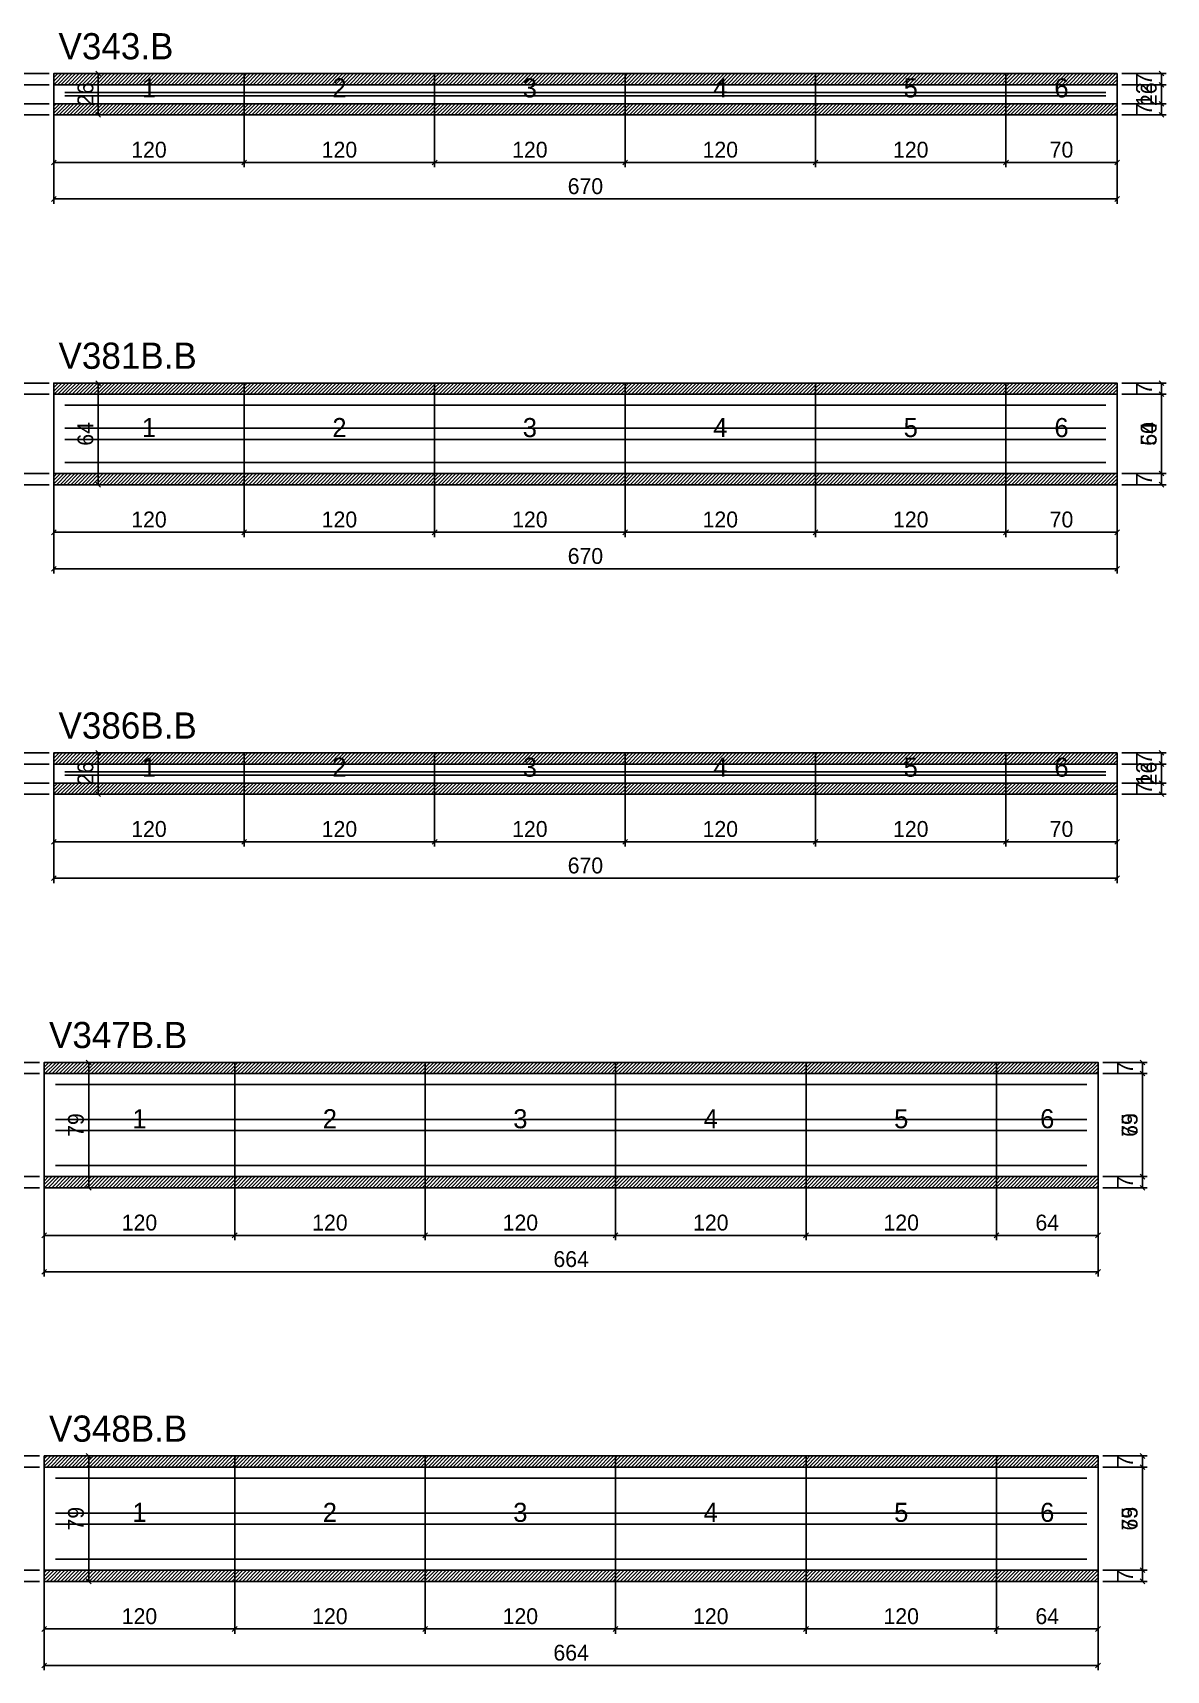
# Model space of a CAD drawing. Extents: x -9000 to 3070, y -16391 to 1250.
# Drawn here: x 915 to 1629, y -4157 to -3125 of the extents above; entities that cross this region are included whole.
import ezdxf
from ezdxf.enums import TextEntityAlignment as Align

# ---------------------------------------------------------------- set-up
doc = ezdxf.new("R2010")
doc.units = 0
for name, color, linetype in [('5', 5, 'Continuous'), ('COTA', 241, 'Continuous'), ('NOMENCLATURA', 7, 'Continuous'), ('Painéis', 200, 'Continuous'), ('SARR_2.2x5', 40, 'Continuous'), ('SARR_2.2x7', 40, 'Continuous'), ('SCO-___-LAJ', 224, 'Continuous')]:
    doc.layers.add(name, color=color, linetype=linetype)
doc.dimstyles.new('PAINEL', dxfattribs={"dimtxt": 10, "dimasz": 3, "dimexe": 3, "dimexo": 3, "dimgap": 3, "dimtad": 1, "dimblk": 'OBLIQUE', "dimblk1": 'OBLIQUE', "dimcen": 2.5, "dimclrd": 4, "dimclre": 4, "dimclrt": 240, "dimazin": 3, "dimtfac": 1, "dimtmove": 0, "dimatfit": 3})

# ---------------------------------------------------------------- blocks, each defined once
blk = doc.blocks.new('_OBLIQUE')
at = {"color": 0, "linetype": 'BYBLOCK'}
blk.add_line((-0.5, -0.5), (0.5, 0.5), dxfattribs=at)

msp = doc.modelspace()

# ---------------------------------------------------------------- hatches: boundary and pattern name
at = {"layer": 'COTA'}
h = msp.add_hatch(dxfattribs=at)
h.set_pattern_fill('ANSI31', scale=0.5)
h.paths.add_polyline_path([(928, -3158), (1048, -3158), (1048, -3151), (928, -3151)])
h = msp.add_hatch(dxfattribs=at)
h.set_pattern_fill('ANSI31', scale=0.5)
h.paths.add_polyline_path([(1048, -3158), (1168, -3158), (1168, -3151), (1048, -3151)])
h = msp.add_hatch(dxfattribs=at)
h.set_pattern_fill('ANSI31', scale=0.5)
h.paths.add_polyline_path([(1168, -3158), (1288, -3158), (1288, -3151), (1168, -3151)])
h = msp.add_hatch(dxfattribs=at)
h.set_pattern_fill('ANSI31', scale=0.5)
h.paths.add_polyline_path([(1288, -3158), (1408, -3158), (1408, -3151), (1288, -3151)])
h = msp.add_hatch(dxfattribs=at)
h.set_pattern_fill('ANSI31', scale=0.5)
h.paths.add_polyline_path([(1408, -3158), (1528, -3158), (1528, -3151), (1408, -3151)])
h = msp.add_hatch(dxfattribs=at)
h.set_pattern_fill('ANSI31', scale=0.5)
h.paths.add_polyline_path([(1528, -3158), (1598, -3158), (1598, -3151), (1528, -3151)])
h = msp.add_hatch(dxfattribs=at)
h.set_pattern_fill('ANSI31', scale=0.5)
h.paths.add_polyline_path([(928, -3177), (1048, -3177), (1048, -3170), (928, -3170)])
h = msp.add_hatch(dxfattribs=at)
h.set_pattern_fill('ANSI31', scale=0.5)
h.paths.add_polyline_path([(1048, -3177), (1168, -3177), (1168, -3170), (1048, -3170)])
h = msp.add_hatch(dxfattribs=at)
h.set_pattern_fill('ANSI31', scale=0.5)
h.paths.add_polyline_path([(1168, -3177), (1288, -3177), (1288, -3170), (1168, -3170)])
h = msp.add_hatch(dxfattribs=at)
h.set_pattern_fill('ANSI31', scale=0.5)
h.paths.add_polyline_path([(1288, -3177), (1408, -3177), (1408, -3170), (1288, -3170)])
h = msp.add_hatch(dxfattribs=at)
h.set_pattern_fill('ANSI31', scale=0.5)
h.paths.add_polyline_path([(1408, -3177), (1528, -3177), (1528, -3170), (1408, -3170)])
h = msp.add_hatch(dxfattribs=at)
h.set_pattern_fill('ANSI31', scale=0.5)
h.paths.add_polyline_path([(1528, -3177), (1598, -3177), (1598, -3170), (1528, -3170)])
h = msp.add_hatch(dxfattribs=at)
h.set_pattern_fill('ANSI31', scale=0.5)
h.paths.add_polyline_path([(928, -3353), (1048, -3353), (1048, -3346), (928, -3346)])
h = msp.add_hatch(dxfattribs=at)
h.set_pattern_fill('ANSI31', scale=0.5)
h.paths.add_polyline_path([(1048, -3353), (1168, -3353), (1168, -3346), (1048, -3346)])
h = msp.add_hatch(dxfattribs=at)
h.set_pattern_fill('ANSI31', scale=0.5)
h.paths.add_polyline_path([(1168, -3353), (1288, -3353), (1288, -3346), (1168, -3346)])
h = msp.add_hatch(dxfattribs=at)
h.set_pattern_fill('ANSI31', scale=0.5)
h.paths.add_polyline_path([(1288, -3353), (1408, -3353), (1408, -3346), (1288, -3346)])
h = msp.add_hatch(dxfattribs=at)
h.set_pattern_fill('ANSI31', scale=0.5)
h.paths.add_polyline_path([(1408, -3353), (1528, -3353), (1528, -3346), (1408, -3346)])
h = msp.add_hatch(dxfattribs=at)
h.set_pattern_fill('ANSI31', scale=0.5)
h.paths.add_polyline_path([(1528, -3353), (1598, -3353), (1598, -3346), (1528, -3346)])
h = msp.add_hatch(dxfattribs=at)
h.set_pattern_fill('ANSI31', scale=0.5)
h.paths.add_polyline_path([(928, -3410), (1048, -3410), (1048, -3403), (928, -3403)])
h = msp.add_hatch(dxfattribs=at)
h.set_pattern_fill('ANSI31', scale=0.5)
h.paths.add_polyline_path([(1048, -3410), (1168, -3410), (1168, -3403), (1048, -3403)])
h = msp.add_hatch(dxfattribs=at)
h.set_pattern_fill('ANSI31', scale=0.5)
h.paths.add_polyline_path([(1168, -3410), (1288, -3410), (1288, -3403), (1168, -3403)])
h = msp.add_hatch(dxfattribs=at)
h.set_pattern_fill('ANSI31', scale=0.5)
h.paths.add_polyline_path([(1288, -3410), (1408, -3410), (1408, -3403), (1288, -3403)])
h = msp.add_hatch(dxfattribs=at)
h.set_pattern_fill('ANSI31', scale=0.5)
h.paths.add_polyline_path([(1408, -3410), (1528, -3410), (1528, -3403), (1408, -3403)])
h = msp.add_hatch(dxfattribs=at)
h.set_pattern_fill('ANSI31', scale=0.5)
h.paths.add_polyline_path([(1528, -3410), (1598, -3410), (1598, -3403), (1528, -3403)])
h = msp.add_hatch(dxfattribs=at)
h.set_pattern_fill('ANSI31', scale=0.5)
h.paths.add_polyline_path([(928, -3586), (1048, -3586), (1048, -3579), (928, -3579)])
h = msp.add_hatch(dxfattribs=at)
h.set_pattern_fill('ANSI31', scale=0.5)
h.paths.add_polyline_path([(1048, -3586), (1168, -3586), (1168, -3579), (1048, -3579)])
h = msp.add_hatch(dxfattribs=at)
h.set_pattern_fill('ANSI31', scale=0.5)
h.paths.add_polyline_path([(1168, -3586), (1288, -3586), (1288, -3579), (1168, -3579)])
h = msp.add_hatch(dxfattribs=at)
h.set_pattern_fill('ANSI31', scale=0.5)
h.paths.add_polyline_path([(1288, -3586), (1408, -3586), (1408, -3579), (1288, -3579)])
h = msp.add_hatch(dxfattribs=at)
h.set_pattern_fill('ANSI31', scale=0.5)
h.paths.add_polyline_path([(1408, -3586), (1528, -3586), (1528, -3579), (1408, -3579)])
h = msp.add_hatch(dxfattribs=at)
h.set_pattern_fill('ANSI31', scale=0.5)
h.paths.add_polyline_path([(1528, -3586), (1598, -3586), (1598, -3579), (1528, -3579)])
h = msp.add_hatch(dxfattribs=at)
h.set_pattern_fill('ANSI31', scale=0.5)
h.paths.add_polyline_path([(928, -3605), (1048, -3605), (1048, -3598), (928, -3598)])
h = msp.add_hatch(dxfattribs=at)
h.set_pattern_fill('ANSI31', scale=0.5)
h.paths.add_polyline_path([(1048, -3605), (1168, -3605), (1168, -3598), (1048, -3598)])
h = msp.add_hatch(dxfattribs=at)
h.set_pattern_fill('ANSI31', scale=0.5)
h.paths.add_polyline_path([(1168, -3605), (1288, -3605), (1288, -3598), (1168, -3598)])
h = msp.add_hatch(dxfattribs=at)
h.set_pattern_fill('ANSI31', scale=0.5)
h.paths.add_polyline_path([(1288, -3605), (1408, -3605), (1408, -3598), (1288, -3598)])
h = msp.add_hatch(dxfattribs=at)
h.set_pattern_fill('ANSI31', scale=0.5)
h.paths.add_polyline_path([(1408, -3605), (1528, -3605), (1528, -3598), (1408, -3598)])
h = msp.add_hatch(dxfattribs=at)
h.set_pattern_fill('ANSI31', scale=0.5)
h.paths.add_polyline_path([(1528, -3605), (1598, -3605), (1598, -3598), (1528, -3598)])
h = msp.add_hatch(dxfattribs=at)
h.set_pattern_fill('ANSI31', scale=0.5)
h.paths.add_polyline_path([(922, -3781), (1042, -3781), (1042, -3774), (922, -3774)])
h = msp.add_hatch(dxfattribs=at)
h.set_pattern_fill('ANSI31', scale=0.5)
h.paths.add_polyline_path([(1042, -3781), (1162, -3781), (1162, -3774), (1042, -3774)])
h = msp.add_hatch(dxfattribs=at)
h.set_pattern_fill('ANSI31', scale=0.5)
h.paths.add_polyline_path([(1162, -3781), (1282, -3781), (1282, -3774), (1162, -3774)])
h = msp.add_hatch(dxfattribs=at)
h.set_pattern_fill('ANSI31', scale=0.5)
h.paths.add_polyline_path([(1282, -3781), (1402, -3781), (1402, -3774), (1282, -3774)])
h = msp.add_hatch(dxfattribs=at)
h.set_pattern_fill('ANSI31', scale=0.5)
h.paths.add_polyline_path([(1402, -3781), (1522, -3781), (1522, -3774), (1402, -3774)])
h = msp.add_hatch(dxfattribs=at)
h.set_pattern_fill('ANSI31', scale=0.5)
h.paths.add_polyline_path([(1522, -3781), (1586, -3781), (1586, -3774), (1522, -3774)])
h = msp.add_hatch(dxfattribs=at)
h.set_pattern_fill('ANSI31', scale=0.5)
h.paths.add_polyline_path([(922, -3853), (1042, -3853), (1042, -3846), (922, -3846)])
h = msp.add_hatch(dxfattribs=at)
h.set_pattern_fill('ANSI31', scale=0.5)
h.paths.add_polyline_path([(1042, -3853), (1162, -3853), (1162, -3846), (1042, -3846)])
h = msp.add_hatch(dxfattribs=at)
h.set_pattern_fill('ANSI31', scale=0.5)
h.paths.add_polyline_path([(1162, -3853), (1282, -3853), (1282, -3846), (1162, -3846)])
h = msp.add_hatch(dxfattribs=at)
h.set_pattern_fill('ANSI31', scale=0.5)
h.paths.add_polyline_path([(1282, -3853), (1402, -3853), (1402, -3846), (1282, -3846)])
h = msp.add_hatch(dxfattribs=at)
h.set_pattern_fill('ANSI31', scale=0.5)
h.paths.add_polyline_path([(1402, -3853), (1522, -3853), (1522, -3846), (1402, -3846)])
h = msp.add_hatch(dxfattribs=at)
h.set_pattern_fill('ANSI31', scale=0.5)
h.paths.add_polyline_path([(1522, -3853), (1586, -3853), (1586, -3846), (1522, -3846)])
h = msp.add_hatch(dxfattribs=at)
h.set_pattern_fill('ANSI31', scale=0.5)
h.paths.add_polyline_path([(922, -4029), (1042, -4029), (1042, -4022), (922, -4022)])
h = msp.add_hatch(dxfattribs=at)
h.set_pattern_fill('ANSI31', scale=0.5)
h.paths.add_polyline_path([(1042, -4029), (1162, -4029), (1162, -4022), (1042, -4022)])
h = msp.add_hatch(dxfattribs=at)
h.set_pattern_fill('ANSI31', scale=0.5)
h.paths.add_polyline_path([(1162, -4029), (1282, -4029), (1282, -4022), (1162, -4022)])
h = msp.add_hatch(dxfattribs=at)
h.set_pattern_fill('ANSI31', scale=0.5)
h.paths.add_polyline_path([(1282, -4029), (1402, -4029), (1402, -4022), (1282, -4022)])
h = msp.add_hatch(dxfattribs=at)
h.set_pattern_fill('ANSI31', scale=0.5)
h.paths.add_polyline_path([(1402, -4029), (1522, -4029), (1522, -4022), (1402, -4022)])
h = msp.add_hatch(dxfattribs=at)
h.set_pattern_fill('ANSI31', scale=0.5)
h.paths.add_polyline_path([(1522, -4029), (1586, -4029), (1586, -4022), (1522, -4022)])
h = msp.add_hatch(dxfattribs=at)
h.set_pattern_fill('ANSI31', scale=0.5)
h.paths.add_polyline_path([(922, -4101), (1042, -4101), (1042, -4094), (922, -4094)])
h = msp.add_hatch(dxfattribs=at)
h.set_pattern_fill('ANSI31', scale=0.5)
h.paths.add_polyline_path([(1042, -4101), (1162, -4101), (1162, -4094), (1042, -4094)])
h = msp.add_hatch(dxfattribs=at)
h.set_pattern_fill('ANSI31', scale=0.5)
h.paths.add_polyline_path([(1162, -4101), (1282, -4101), (1282, -4094), (1162, -4094)])
h = msp.add_hatch(dxfattribs=at)
h.set_pattern_fill('ANSI31', scale=0.5)
h.paths.add_polyline_path([(1282, -4101), (1402, -4101), (1402, -4094), (1282, -4094)])
h = msp.add_hatch(dxfattribs=at)
h.set_pattern_fill('ANSI31', scale=0.5)
h.paths.add_polyline_path([(1402, -4101), (1522, -4101), (1522, -4094), (1402, -4094)])
h = msp.add_hatch(dxfattribs=at)
h.set_pattern_fill('ANSI31', scale=0.5)
h.paths.add_polyline_path([(1522, -4101), (1586, -4101), (1586, -4094), (1522, -4094)])

# ---------------------------------------------------------------- linework, layer by layer
at = {"layer": 'Painéis'}
for p, q in [((928, -3158), (1048, -3158)), ((928, -3170), (928, -3158)), ((1048, -3170), (1048, -3158)), ((1048, -3170), (1048, -3158)), ((1048, -3158), (1168, -3158)), ((1048, -3170), (1048, -3158)), ((1168, -3170), (1168, -3158)), ((1168, -3170), (1168, -3158)), ((1168, -3158), (1288, -3158)), ((1168, -3170), (1168, -3158)), ((1288, -3170), (1288, -3158)), ((1288, -3170), (1288, -3158)), ((1288, -3158), (1408, -3158)), ((1288, -3170), (1288, -3158)), ((1408, -3170), (1408, -3158)), ((1408, -3170), (1408, -3158)), ((1408, -3158), (1528, -3158)), ((1408, -3170), (1408, -3158)), ((1528, -3170), (1528, -3158)), ((1528, -3170), (1528, -3158)), ((1528, -3158), (1598, -3158)), ((1528, -3170), (1528, -3158)), ((1598, -3170), (1598, -3158)), ((928, -3170), (1048, -3170)), ((1048, -3170), (1168, -3170)), ((1168, -3170), (1288, -3170)), ((1288, -3170), (1408, -3170)), ((1408, -3170), (1528, -3170)), ((1528, -3170), (1598, -3170)), ((928, -3353), (1048, -3353)), ((928, -3403), (928, -3353)), ((1048, -3403), (1048, -3353)), ((1048, -3403), (1048, -3353)), ((1048, -3353), (1168, -3353)), ((1048, -3403), (1048, -3353)), ((1168, -3403), (1168, -3353)), ((1168, -3403), (1168, -3353)), ((1168, -3353), (1288, -3353)), ((1168, -3403), (1168, -3353)), ((1288, -3403), (1288, -3353)), ((1288, -3403), (1288, -3353)), ((1288, -3353), (1408, -3353)), ((1288, -3403), (1288, -3353)), ((1408, -3403), (1408, -3353)), ((1408, -3403), (1408, -3353)), ((1408, -3353), (1528, -3353)), ((1408, -3403), (1408, -3353)), ((1528, -3403), (1528, -3353)), ((1528, -3403), (1528, -3353)), ((1528, -3353), (1598, -3353)), ((1528, -3403), (1528, -3353)), ((1598, -3403), (1598, -3353)), ((928, -3403), (1048, -3403)), ((1048, -3403), (1168, -3403)), ((1168, -3403), (1288, -3403)), ((1288, -3403), (1408, -3403)), ((1408, -3403), (1528, -3403)), ((1528, -3403), (1598, -3403)), ((928, -3586), (1048, -3586)), ((928, -3598), (928, -3586)), ((1048, -3598), (1048, -3586)), ((1048, -3598), (1048, -3586)), ((1048, -3586), (1168, -3586)), ((1048, -3598), (1048, -3586)), ((1168, -3598), (1168, -3586)), ((1168, -3598), (1168, -3586)), ((1168, -3586), (1288, -3586)), ((1168, -3598), (1168, -3586)), ((1288, -3598), (1288, -3586)), ((1288, -3598), (1288, -3586)), ((1288, -3586), (1408, -3586)), ((1288, -3598), (1288, -3586)), ((1408, -3598), (1408, -3586)), ((1408, -3598), (1408, -3586)), ((1408, -3586), (1528, -3586)), ((1408, -3598), (1408, -3586)), ((1528, -3598), (1528, -3586)), ((1528, -3598), (1528, -3586)), ((1528, -3586), (1598, -3586)), ((1528, -3598), (1528, -3586)), ((1598, -3598), (1598, -3586)), ((928, -3598), (1048, -3598)), ((1048, -3598), (1168, -3598)), ((1168, -3598), (1288, -3598)), ((1288, -3598), (1408, -3598)), ((1408, -3598), (1528, -3598)), ((1528, -3598), (1598, -3598)), ((922, -3781), (1042, -3781)), ((922, -3846), (922, -3781)), ((1042, -3846), (1042, -3781)), ((1042, -3846), (1042, -3781)), ((1042, -3781), (1162, -3781)), ((1042, -3846), (1042, -3781)), ((1162, -3846), (1162, -3781)), ((1162, -3846), (1162, -3781)), ((1162, -3781), (1282, -3781)), ((1162, -3846), (1162, -3781)), ((1282, -3846), (1282, -3781)), ((1282, -3846), (1282, -3781)), ((1282, -3781), (1402, -3781)), ((1282, -3846), (1282, -3781)), ((1402, -3846), (1402, -3781)), ((1402, -3846), (1402, -3781)), ((1402, -3781), (1522, -3781)), ((1402, -3846), (1402, -3781)), ((1522, -3846), (1522, -3781)), ((1522, -3846), (1522, -3781)), ((1522, -3781), (1586, -3781)), ((1522, -3846), (1522, -3781)), ((1586, -3846), (1586, -3781)), ((922, -3846), (1042, -3846)), ((1042, -3846), (1162, -3846)), ((1162, -3846), (1282, -3846)), ((1282, -3846), (1402, -3846)), ((1402, -3846), (1522, -3846)), ((1522, -3846), (1586, -3846)), ((922, -4029), (1042, -4029)), ((922, -4094), (922, -4029)), ((1042, -4094), (1042, -4029)), ((1042, -4094), (1042, -4029)), ((1042, -4029), (1162, -4029)), ((1042, -4094), (1042, -4029)), ((1162, -4094), (1162, -4029)), ((1162, -4094), (1162, -4029)), ((1162, -4029), (1282, -4029)), ((1162, -4094), (1162, -4029)), ((1282, -4094), (1282, -4029)), ((1282, -4094), (1282, -4029)), ((1282, -4029), (1402, -4029)), ((1282, -4094), (1282, -4029)), ((1402, -4094), (1402, -4029)), ((1402, -4094), (1402, -4029)), ((1402, -4029), (1522, -4029)), ((1402, -4094), (1402, -4029)), ((1522, -4094), (1522, -4029)), ((1522, -4094), (1522, -4029)), ((1522, -4029), (1586, -4029)), ((1522, -4094), (1522, -4029)), ((1586, -4094), (1586, -4029)), ((922, -4094), (1042, -4094)), ((1042, -4094), (1162, -4094)), ((1162, -4094), (1282, -4094)), ((1282, -4094), (1402, -4094)), ((1402, -4094), (1522, -4094)), ((1522, -4094), (1586, -4094))]:
    msp.add_line(p, q, dxfattribs=at)
at = {"layer": 'SARR_2.2x5'}
for points in [[(935, -3163), (1048, -3163)], [(935, -3163), (1048, -3163)], [(935, -3165), (1048, -3165)], [(935, -3165), (1048, -3165)], [(1048, -3163), (1168, -3163)], [(1048, -3163), (1168, -3163)], [(1048, -3165), (1168, -3165)], [(1048, -3165), (1168, -3165)], [(1168, -3163), (1288, -3163)], [(1168, -3163), (1288, -3163)], [(1168, -3165), (1288, -3165)], [(1168, -3165), (1288, -3165)], [(1288, -3163), (1408, -3163)], [(1288, -3163), (1408, -3163)], [(1288, -3165), (1408, -3165)], [(1288, -3165), (1408, -3165)], [(1408, -3163), (1528, -3163)], [(1408, -3163), (1528, -3163)], [(1408, -3165), (1528, -3165)], [(1408, -3165), (1528, -3165)], [(1528, -3163), (1591, -3163)], [(1528, -3163), (1591, -3163)], [(1528, -3165), (1591, -3165)], [(1528, -3165), (1591, -3165)], [(935, -3591), (1048, -3591)], [(935, -3591), (1048, -3591)], [(935, -3593), (1048, -3593)], [(935, -3593), (1048, -3593)], [(1048, -3591), (1168, -3591)], [(1048, -3591), (1168, -3591)], [(1048, -3593), (1168, -3593)], [(1048, -3593), (1168, -3593)], [(1168, -3591), (1288, -3591)], [(1168, -3591), (1288, -3591)], [(1168, -3593), (1288, -3593)], [(1168, -3593), (1288, -3593)], [(1288, -3591), (1408, -3591)], [(1288, -3591), (1408, -3591)], [(1288, -3593), (1408, -3593)], [(1288, -3593), (1408, -3593)], [(1408, -3591), (1528, -3591)], [(1408, -3591), (1528, -3591)], [(1408, -3593), (1528, -3593)], [(1408, -3593), (1528, -3593)], [(1528, -3591), (1591, -3591)], [(1528, -3591), (1591, -3591)], [(1528, -3593), (1591, -3593)], [(1528, -3593), (1591, -3593)]]:
    msp.add_lwpolyline(points, dxfattribs=at)
at = {"layer": 'SARR_2.2x7'}
for points in [[(935, -3360), (1048, -3360)], [(935, -3360), (1048, -3360)], [(1048, -3360), (1168, -3360)], [(1048, -3360), (1168, -3360)], [(1168, -3360), (1288, -3360)], [(1168, -3360), (1288, -3360)], [(1288, -3360), (1408, -3360)], [(1288, -3360), (1408, -3360)], [(1408, -3360), (1528, -3360)], [(1408, -3360), (1528, -3360)], [(1528, -3360), (1591, -3360)], [(1528, -3360), (1591, -3360)], [(935, -3374.5), (1048, -3374.5)], [(935, -3374.5), (1048, -3374.5)], [(935, -3381.5), (1048, -3381.5)], [(935, -3381.5), (1048, -3381.5)], [(1048, -3374.5), (1168, -3374.5)], [(1048, -3374.5), (1168, -3374.5)], [(1048, -3381.5), (1168, -3381.5)], [(1048, -3381.5), (1168, -3381.5)], [(1168, -3374.5), (1288, -3374.5)], [(1168, -3374.5), (1288, -3374.5)], [(1168, -3381.5), (1288, -3381.5)], [(1168, -3381.5), (1288, -3381.5)], [(1288, -3374.5), (1408, -3374.5)], [(1288, -3374.5), (1408, -3374.5)], [(1288, -3381.5), (1408, -3381.5)], [(1288, -3381.5), (1408, -3381.5)], [(1408, -3374.5), (1528, -3374.5)], [(1408, -3374.5), (1528, -3374.5)], [(1408, -3381.5), (1528, -3381.5)], [(1408, -3381.5), (1528, -3381.5)], [(1528, -3374.5), (1591, -3374.5)], [(1528, -3374.5), (1591, -3374.5)], [(1528, -3381.5), (1591, -3381.5)], [(1528, -3381.5), (1591, -3381.5)], [(935, -3396), (1048, -3396)], [(935, -3396), (1048, -3396)], [(1048, -3396), (1168, -3396)], [(1048, -3396), (1168, -3396)], [(1168, -3396), (1288, -3396)], [(1168, -3396), (1288, -3396)], [(1288, -3396), (1408, -3396)], [(1288, -3396), (1408, -3396)], [(1408, -3396), (1528, -3396)], [(1408, -3396), (1528, -3396)], [(1528, -3396), (1591, -3396)], [(1528, -3396), (1591, -3396)], [(929, -3788), (1042, -3788)], [(929, -3788), (1042, -3788)], [(1042, -3788), (1162, -3788)], [(1042, -3788), (1162, -3788)], [(1162, -3788), (1282, -3788)], [(1162, -3788), (1282, -3788)], [(1282, -3788), (1402, -3788)], [(1282, -3788), (1402, -3788)], [(1402, -3788), (1522, -3788)], [(1402, -3788), (1522, -3788)], [(1522, -3788), (1579, -3788)], [(1522, -3788), (1579, -3788)], [(929, -3810), (1042, -3810)], [(929, -3810), (1042, -3810)], [(929, -3817), (1042, -3817)], [(929, -3817), (1042, -3817)], [(1042, -3810), (1162, -3810)], [(1042, -3810), (1162, -3810)], [(1042, -3817), (1162, -3817)], [(1042, -3817), (1162, -3817)], [(1162, -3810), (1282, -3810)], [(1162, -3810), (1282, -3810)], [(1162, -3817), (1282, -3817)], [(1162, -3817), (1282, -3817)], [(1282, -3810), (1402, -3810)], [(1282, -3810), (1402, -3810)], [(1282, -3817), (1402, -3817)], [(1282, -3817), (1402, -3817)], [(1402, -3810), (1522, -3810)], [(1402, -3810), (1522, -3810)], [(1402, -3817), (1522, -3817)], [(1402, -3817), (1522, -3817)], [(1522, -3810), (1579, -3810)], [(1522, -3810), (1579, -3810)], [(1522, -3817), (1579, -3817)], [(1522, -3817), (1579, -3817)], [(929, -3839), (1042, -3839)], [(929, -3839), (1042, -3839)], [(1042, -3839), (1162, -3839)], [(1042, -3839), (1162, -3839)], [(1162, -3839), (1282, -3839)], [(1162, -3839), (1282, -3839)], [(1282, -3839), (1402, -3839)], [(1282, -3839), (1402, -3839)], [(1402, -3839), (1522, -3839)], [(1402, -3839), (1522, -3839)], [(1522, -3839), (1579, -3839)], [(1522, -3839), (1579, -3839)], [(929, -4036), (1042, -4036)], [(929, -4036), (1042, -4036)], [(1042, -4036), (1162, -4036)], [(1042, -4036), (1162, -4036)], [(1162, -4036), (1282, -4036)], [(1162, -4036), (1282, -4036)], [(1282, -4036), (1402, -4036)], [(1282, -4036), (1402, -4036)], [(1402, -4036), (1522, -4036)], [(1402, -4036), (1522, -4036)], [(1522, -4036), (1579, -4036)], [(1522, -4036), (1579, -4036)], [(929, -4058), (1042, -4058)], [(929, -4058), (1042, -4058)], [(929, -4065), (1042, -4065)], [(929, -4065), (1042, -4065)], [(1042, -4058), (1162, -4058)], [(1042, -4058), (1162, -4058)], [(1042, -4065), (1162, -4065)], [(1042, -4065), (1162, -4065)], [(1162, -4058), (1282, -4058)], [(1162, -4058), (1282, -4058)], [(1162, -4065), (1282, -4065)], [(1162, -4065), (1282, -4065)], [(1282, -4058), (1402, -4058)], [(1282, -4058), (1402, -4058)], [(1282, -4065), (1402, -4065)], [(1282, -4065), (1402, -4065)], [(1402, -4058), (1522, -4058)], [(1402, -4058), (1522, -4058)], [(1402, -4065), (1522, -4065)], [(1402, -4065), (1522, -4065)], [(1522, -4058), (1579, -4058)], [(1522, -4058), (1579, -4058)], [(1522, -4065), (1579, -4065)], [(1522, -4065), (1579, -4065)], [(929, -4087), (1042, -4087)], [(929, -4087), (1042, -4087)], [(1042, -4087), (1162, -4087)], [(1042, -4087), (1162, -4087)], [(1162, -4087), (1282, -4087)], [(1162, -4087), (1282, -4087)], [(1282, -4087), (1402, -4087)], [(1282, -4087), (1402, -4087)], [(1402, -4087), (1522, -4087)], [(1402, -4087), (1522, -4087)], [(1522, -4087), (1579, -4087)], [(1522, -4087), (1579, -4087)]]:
    msp.add_lwpolyline(points, dxfattribs=at)
at = {"layer": 'SCO-___-LAJ'}
for points in [[(928, -3158), (1048, -3158), (1048, -3151), (928, -3151)], [(1048, -3158), (1168, -3158), (1168, -3151), (1048, -3151)], [(1168, -3158), (1288, -3158), (1288, -3151), (1168, -3151)], [(1288, -3158), (1408, -3158), (1408, -3151), (1288, -3151)], [(1408, -3158), (1528, -3158), (1528, -3151), (1408, -3151)], [(1528, -3158), (1598, -3158), (1598, -3151), (1528, -3151)], [(928, -3177), (1048, -3177), (1048, -3170), (928, -3170)], [(1048, -3177), (1168, -3177), (1168, -3170), (1048, -3170)], [(1168, -3177), (1288, -3177), (1288, -3170), (1168, -3170)], [(1288, -3177), (1408, -3177), (1408, -3170), (1288, -3170)], [(1408, -3177), (1528, -3177), (1528, -3170), (1408, -3170)], [(1528, -3177), (1598, -3177), (1598, -3170), (1528, -3170)], [(928, -3353), (1048, -3353), (1048, -3346), (928, -3346)], [(1048, -3353), (1168, -3353), (1168, -3346), (1048, -3346)], [(1168, -3353), (1288, -3353), (1288, -3346), (1168, -3346)], [(1288, -3353), (1408, -3353), (1408, -3346), (1288, -3346)], [(1408, -3353), (1528, -3353), (1528, -3346), (1408, -3346)], [(1528, -3353), (1598, -3353), (1598, -3346), (1528, -3346)], [(928, -3410), (1048, -3410), (1048, -3403), (928, -3403)], [(1048, -3410), (1168, -3410), (1168, -3403), (1048, -3403)], [(1168, -3410), (1288, -3410), (1288, -3403), (1168, -3403)], [(1288, -3410), (1408, -3410), (1408, -3403), (1288, -3403)], [(1408, -3410), (1528, -3410), (1528, -3403), (1408, -3403)], [(1528, -3410), (1598, -3410), (1598, -3403), (1528, -3403)], [(928, -3586), (1048, -3586), (1048, -3579), (928, -3579)], [(1048, -3586), (1168, -3586), (1168, -3579), (1048, -3579)], [(1168, -3586), (1288, -3586), (1288, -3579), (1168, -3579)], [(1288, -3586), (1408, -3586), (1408, -3579), (1288, -3579)], [(1408, -3586), (1528, -3586), (1528, -3579), (1408, -3579)], [(1528, -3586), (1598, -3586), (1598, -3579), (1528, -3579)], [(928, -3605), (1048, -3605), (1048, -3598), (928, -3598)], [(1048, -3605), (1168, -3605), (1168, -3598), (1048, -3598)], [(1168, -3605), (1288, -3605), (1288, -3598), (1168, -3598)], [(1288, -3605), (1408, -3605), (1408, -3598), (1288, -3598)], [(1408, -3605), (1528, -3605), (1528, -3598), (1408, -3598)], [(1528, -3605), (1598, -3605), (1598, -3598), (1528, -3598)], [(922, -3781), (1042, -3781), (1042, -3774), (922, -3774)], [(1042, -3781), (1162, -3781), (1162, -3774), (1042, -3774)], [(1162, -3781), (1282, -3781), (1282, -3774), (1162, -3774)], [(1282, -3781), (1402, -3781), (1402, -3774), (1282, -3774)], [(1402, -3781), (1522, -3781), (1522, -3774), (1402, -3774)], [(1522, -3781), (1586, -3781), (1586, -3774), (1522, -3774)], [(922, -3853), (1042, -3853), (1042, -3846), (922, -3846)], [(1042, -3853), (1162, -3853), (1162, -3846), (1042, -3846)], [(1162, -3853), (1282, -3853), (1282, -3846), (1162, -3846)], [(1282, -3853), (1402, -3853), (1402, -3846), (1282, -3846)], [(1402, -3853), (1522, -3853), (1522, -3846), (1402, -3846)], [(1522, -3853), (1586, -3853), (1586, -3846), (1522, -3846)], [(922, -4029), (1042, -4029), (1042, -4022), (922, -4022)], [(1042, -4029), (1162, -4029), (1162, -4022), (1042, -4022)], [(1162, -4029), (1282, -4029), (1282, -4022), (1162, -4022)], [(1282, -4029), (1402, -4029), (1402, -4022), (1282, -4022)], [(1402, -4029), (1522, -4029), (1522, -4022), (1402, -4022)], [(1522, -4029), (1586, -4029), (1586, -4022), (1522, -4022)], [(922, -4101), (1042, -4101), (1042, -4094), (922, -4094)], [(1042, -4101), (1162, -4101), (1162, -4094), (1042, -4094)], [(1162, -4101), (1282, -4101), (1282, -4094), (1162, -4094)], [(1282, -4101), (1402, -4101), (1402, -4094), (1282, -4094)], [(1402, -4101), (1522, -4101), (1522, -4094), (1402, -4094)], [(1522, -4101), (1586, -4101), (1586, -4094), (1522, -4094)]]:
    msp.add_lwpolyline(points, close=True, dxfattribs=at)

# ---------------------------------------------------------------- texts
at = {"layer": '5'}
for s, p in [('1', (988, -3160)), ('2', (1108, -3160)), ('3', (1228, -3160)), ('4', (1348, -3160)), ('5', (1468, -3160)), ('6', (1563, -3160)), ('1', (988, -3374)), ('2', (1108, -3374)), ('3', (1228, -3374)), ('4', (1348, -3374)), ('5', (1468, -3374)), ('6', (1563, -3374)), ('1', (988, -3588)), ('2', (1108, -3588)), ('3', (1228, -3588)), ('4', (1348, -3588)), ('5', (1468, -3588)), ('6', (1563, -3588)), ('1', (982, -3809.5)), ('2', (1102, -3809.5)), ('3', (1222, -3809.5)), ('4', (1342, -3809.5)), ('5', (1462, -3809.5)), ('6', (1554, -3809.5)), ('1', (982, -4057.5)), ('2', (1102, -4057.5)), ('3', (1222, -4057.5)), ('4', (1342, -4057.5)), ('5', (1462, -4057.5)), ('6', (1554, -4057.5))]:
    msp.add_text(s, height=12, dxfattribs=at).set_placement(p, align=Align.MIDDLE_CENTER)
at = {"layer": 'NOMENCLATURA'}
for s, p in [('V343.B', (931, -3142)), ('V381B.B', (931, -3337)), ('V386B.B', (931, -3570)), ('V347B.B', (925, -3765)), ('V348B.B', (925, -4013))]:
    msp.add_text(s, height=16.5, dxfattribs=at).set_placement(p)

# ---------------------------------------------------------------- dimensions: what is measured, and where the dimension line sits
at = {"layer": 'COTA'}
for base, p1, p2 in [((900, -3158), (928, -3158), (928, -3151)), ((900, -3170), (928, -3170), (928, -3158)), ((956, -3177), (928, -3177), (928, -3151)), ((1626, -3177), (1598, -3177), (1598, -3151)), ((1626, -3158), (1598, -3158), (1598, -3151)), ((1626, -3170), (1598, -3170), (1598, -3158)), ((900, -3177), (928, -3177), (928, -3170)), ((1626, -3177), (1598, -3177), (1598, -3170)), ((900, -3353), (928, -3353), (928, -3346)), ((900, -3403), (928, -3403), (928, -3353)), ((956, -3410), (928, -3410), (928, -3346)), ((1626, -3410), (1598, -3410), (1598, -3346)), ((1626, -3353), (1598, -3353), (1598, -3346)), ((1626, -3403), (1598, -3403), (1598, -3353)), ((900, -3410), (928, -3410), (928, -3403)), ((1626, -3410), (1598, -3410), (1598, -3403)), ((900, -3586), (928, -3586), (928, -3579)), ((956, -3605), (928, -3605), (928, -3579)), ((1626, -3605), (1598, -3605), (1598, -3579)), ((1626, -3586), (1598, -3586), (1598, -3579)), ((900, -3598), (928, -3598), (928, -3586)), ((1626, -3598), (1598, -3598), (1598, -3586)), ((900, -3605), (928, -3605), (928, -3598)), ((1626, -3605), (1598, -3605), (1598, -3598)), ((894, -3781), (922, -3781), (922, -3774)), ((950, -3853), (922, -3853), (922, -3774)), ((1614, -3853), (1586, -3853), (1586, -3774)), ((1614, -3781), (1586, -3781), (1586, -3774)), ((894, -3846), (922, -3846), (922, -3781)), ((1614, -3846), (1586, -3846), (1586, -3781)), ((894, -3853), (922, -3853), (922, -3846)), ((1614, -3853), (1586, -3853), (1586, -3846)), ((894, -4029), (922, -4029), (922, -4022)), ((950, -4101), (922, -4101), (922, -4022)), ((1614, -4101), (1586, -4101), (1586, -4022)), ((1614, -4029), (1586, -4029), (1586, -4022)), ((894, -4094), (922, -4094), (922, -4029)), ((1614, -4094), (1586, -4094), (1586, -4029)), ((894, -4101), (922, -4101), (922, -4094)), ((1614, -4101), (1586, -4101), (1586, -4094))]:
    msp.add_linear_dim(base=base, p1=p1, p2=p2, angle=90, dimstyle='PAINEL', dxfattribs=at).render()
for base, p1, p2 in [((928, -3207), (928, -3170), (1048, -3170)), ((928, -3230), (928, -3170), (1598, -3170)), ((1048, -3207), (1048, -3170), (1168, -3170)), ((1168, -3207), (1168, -3170), (1288, -3170)), ((1288, -3207), (1288, -3170), (1408, -3170)), ((1408, -3207), (1408, -3170), (1528, -3170)), ((1528, -3207), (1528, -3170), (1598, -3170)), ((928, -3440), (928, -3403), (1048, -3403)), ((928, -3463), (928, -3403), (1598, -3403)), ((1048, -3440), (1048, -3403), (1168, -3403)), ((1168, -3440), (1168, -3403), (1288, -3403)), ((1288, -3440), (1288, -3403), (1408, -3403)), ((1408, -3440), (1408, -3403), (1528, -3403)), ((1528, -3440), (1528, -3403), (1598, -3403)), ((928, -3635), (928, -3598), (1048, -3598)), ((928, -3658), (928, -3598), (1598, -3598)), ((1048, -3635), (1048, -3598), (1168, -3598)), ((1168, -3635), (1168, -3598), (1288, -3598)), ((1288, -3635), (1288, -3598), (1408, -3598)), ((1408, -3635), (1408, -3598), (1528, -3598)), ((1528, -3635), (1528, -3598), (1598, -3598)), ((922, -3883), (922, -3846), (1042, -3846)), ((922, -3906), (922, -3846), (1586, -3846)), ((1042, -3883), (1042, -3846), (1162, -3846)), ((1162, -3883), (1162, -3846), (1282, -3846)), ((1282, -3883), (1282, -3846), (1402, -3846)), ((1402, -3883), (1402, -3846), (1522, -3846)), ((1522, -3883), (1522, -3846), (1586, -3846)), ((922, -4131), (922, -4094), (1042, -4094)), ((922, -4154), (922, -4094), (1586, -4094)), ((1042, -4131), (1042, -4094), (1162, -4094)), ((1162, -4131), (1162, -4094), (1282, -4094)), ((1282, -4131), (1282, -4094), (1402, -4094)), ((1402, -4131), (1402, -4094), (1522, -4094)), ((1522, -4131), (1522, -4094), (1586, -4094))]:
    msp.add_linear_dim(base=base, p1=p1, p2=p2, dimstyle='PAINEL', dxfattribs=at).render()

doc.saveas('drawing.dxf')
